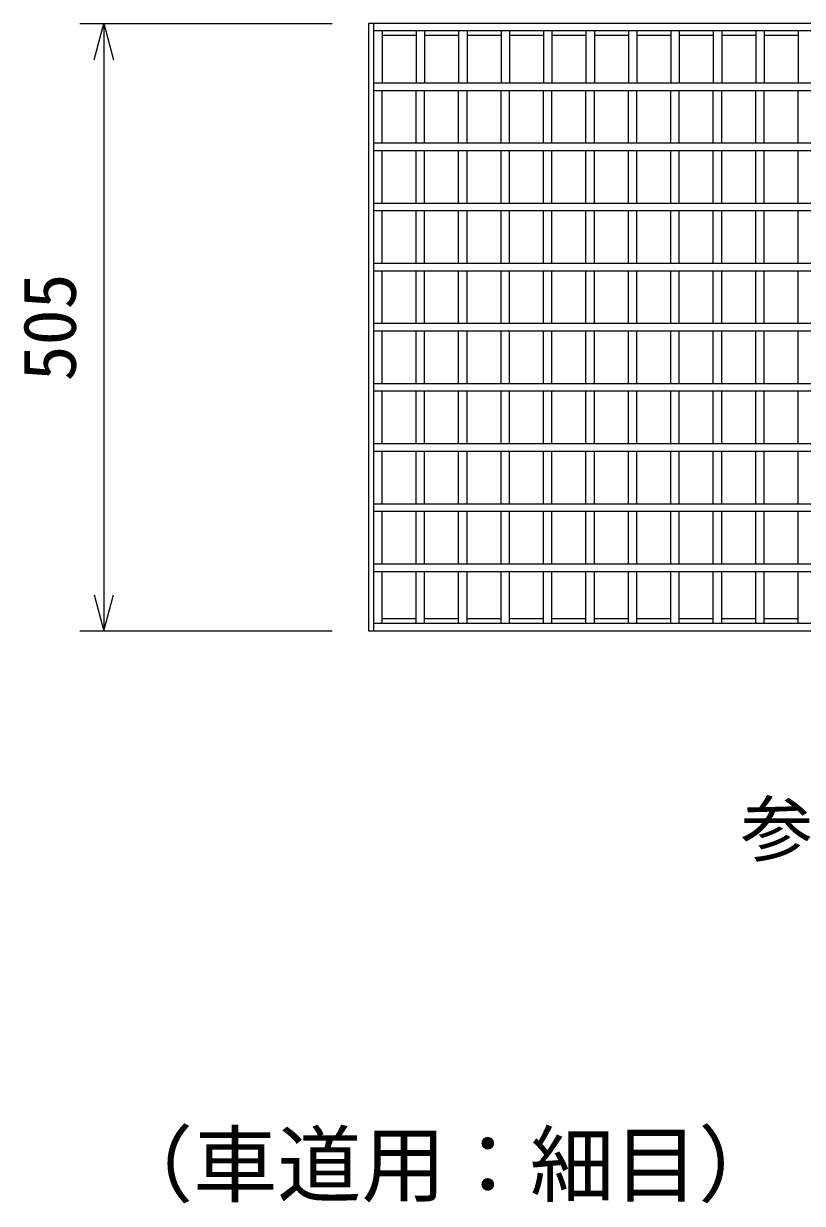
# Model space of a CAD drawing. Units: millimetres, scale not verified. Extents: x -16800 to 16800, y -5940 to 5940.
# Drawn here: x -2928 to -2281, y 1825 to 2806 of the extents above; entities that cross this region are included whole.
import ezdxf
from ezdxf.enums import TextEntityAlignment as Align

# ---------------------------------------------------------------- set-up
doc = ezdxf.new("R2010")
doc.units = ezdxf.units.MM
doc.header["$LTSCALE"] = 20
doc.layers.add('0-0_DIM', color=7, linetype='Continuous', lineweight=25)
doc.layers.add('0-2_HATCH', color=6, linetype='Continuous', lineweight=25)
doc.styles.add('ＭＳ ゴシック', font='')
doc.styles.get('ＭＳ ゴシック').set_extended_font_data('MS Gothic')

msp = doc.modelspace()

# ---------------------------------------------------------------- linework, layer by layer
at = {"layer": '0-0_DIM'}
for p, q in [((-2881.76, 2805.74), (-2671.76, 2805.74)), ((-2861.76, 2805.74), (-2861.76, 2300.74)), ((-2881.76, 2300.74), (-2671.76, 2300.74))]:
    msp.add_line(p, q, dxfattribs=at)
for points in [[(-2869.8, 2775.74), (-2861.76, 2805.74), (-2853.72, 2775.74)], [(-2869.8, 2330.74), (-2861.76, 2300.74), (-2853.72, 2330.74)]]:
    msp.add_lwpolyline(points, dxfattribs=at)
at = {"layer": '0-2_HATCH'}
for p, q in [((-2637.26, 2300.74), (-2637.26, 2805.74)), ((-1642.26, 2799.74), (-2637.26, 2799.74)), ((-2630.26, 2799.74), (-2630.26, 2756.24)), ((-2601.98, 2799.74), (-2601.98, 2756.24)), ((-2594.98, 2799.74), (-2594.98, 2756.24)), ((-2566.69, 2799.74), (-2566.69, 2756.24)), ((-2559.69, 2799.74), (-2559.69, 2756.24)), ((-2531.4, 2799.74), (-2531.4, 2756.24)), ((-2524.4, 2799.74), (-2524.4, 2756.24)), ((-2496.12, 2799.74), (-2496.12, 2756.24)), ((-2489.12, 2799.74), (-2489.12, 2756.24)), ((-2460.83, 2799.74), (-2460.83, 2756.24)), ((-2453.83, 2799.74), (-2453.83, 2756.24)), ((-2425.55, 2799.74), (-2425.55, 2756.24)), ((-2418.55, 2799.74), (-2418.55, 2756.24)), ((-2390.26, 2799.74), (-2390.26, 2756.24)), ((-2383.26, 2799.74), (-2383.26, 2756.24)), ((-2354.98, 2799.74), (-2354.98, 2756.24)), ((-2347.98, 2799.74), (-2347.98, 2756.24)), ((-2319.69, 2799.74), (-2319.69, 2756.24)), ((-2312.69, 2799.74), (-2312.69, 2756.24)), ((-2284.4, 2799.74), (-2284.4, 2756.24)), ((-2601.98, 2795.74), (-2630.26, 2795.74)), ((-2566.69, 2795.74), (-2594.98, 2795.74)), ((-2531.4, 2795.74), (-2559.69, 2795.74)), ((-2496.12, 2795.74), (-2524.4, 2795.74)), ((-2460.83, 2795.74), (-2489.12, 2795.74)), ((-2425.55, 2795.74), (-2453.83, 2795.74)), ((-2390.26, 2795.74), (-2418.55, 2795.74)), ((-2354.98, 2795.74), (-2383.26, 2795.74)), ((-2319.69, 2795.74), (-2347.98, 2795.74)), ((-2284.4, 2795.74), (-2312.69, 2795.74)), ((-1642.26, 2756.24), (-2637.26, 2756.24)), ((-2637.26, 2750.24), (-1642.26, 2750.24)), ((-2630.26, 2706.24), (-2630.26, 2750.24)), ((-2601.98, 2706.24), (-2601.98, 2750.24)), ((-2594.98, 2706.24), (-2594.98, 2750.24)), ((-2566.69, 2706.24), (-2566.69, 2750.24)), ((-2559.69, 2706.24), (-2559.69, 2750.24)), ((-2531.4, 2706.24), (-2531.4, 2750.24)), ((-2524.4, 2706.24), (-2524.4, 2750.24)), ((-2496.12, 2706.24), (-2496.12, 2750.24)), ((-2489.12, 2706.24), (-2489.12, 2750.24)), ((-2460.83, 2706.24), (-2460.83, 2750.24)), ((-2453.83, 2706.24), (-2453.83, 2750.24)), ((-2425.55, 2706.24), (-2425.55, 2750.24)), ((-2418.55, 2706.24), (-2418.55, 2750.24)), ((-2390.26, 2706.24), (-2390.26, 2750.24)), ((-2383.26, 2706.24), (-2383.26, 2750.24)), ((-2354.98, 2706.24), (-2354.98, 2750.24)), ((-2347.98, 2706.24), (-2347.98, 2750.24)), ((-2319.69, 2706.24), (-2319.69, 2750.24)), ((-2312.69, 2706.24), (-2312.69, 2750.24)), ((-2284.4, 2706.24), (-2284.4, 2750.24)), ((-1642.26, 2706.24), (-2637.26, 2706.24)), ((-2637.26, 2700.24), (-1642.26, 2700.24)), ((-2630.26, 2656.24), (-2630.26, 2700.24)), ((-2601.98, 2656.24), (-2601.98, 2700.24)), ((-2594.98, 2656.24), (-2594.98, 2700.24)), ((-2566.69, 2656.24), (-2566.69, 2700.24)), ((-2559.69, 2656.24), (-2559.69, 2700.24)), ((-2531.4, 2656.24), (-2531.4, 2700.24)), ((-2524.4, 2656.24), (-2524.4, 2700.24)), ((-2496.12, 2656.24), (-2496.12, 2700.24)), ((-2489.12, 2656.24), (-2489.12, 2700.24)), ((-2460.83, 2656.24), (-2460.83, 2700.24)), ((-2453.83, 2656.24), (-2453.83, 2700.24)), ((-2425.55, 2656.24), (-2425.55, 2700.24)), ((-2418.55, 2656.24), (-2418.55, 2700.24)), ((-2390.26, 2656.24), (-2390.26, 2700.24)), ((-2383.26, 2656.24), (-2383.26, 2700.24)), ((-2354.98, 2656.24), (-2354.98, 2700.24)), ((-2347.98, 2656.24), (-2347.98, 2700.24)), ((-2319.69, 2656.24), (-2319.69, 2700.24)), ((-2312.69, 2656.24), (-2312.69, 2700.24)), ((-2284.4, 2656.24), (-2284.4, 2700.24)), ((-1642.26, 2656.24), (-2637.26, 2656.24)), ((-2637.26, 2650.24), (-1642.26, 2650.24)), ((-2630.26, 2606.24), (-2630.26, 2650.24)), ((-2601.98, 2606.24), (-2601.98, 2650.24)), ((-2594.98, 2606.24), (-2594.98, 2650.24)), ((-2566.69, 2606.24), (-2566.69, 2650.24)), ((-2559.69, 2606.24), (-2559.69, 2650.24)), ((-2531.4, 2606.24), (-2531.4, 2650.24)), ((-2524.4, 2606.24), (-2524.4, 2650.24)), ((-2496.12, 2606.24), (-2496.12, 2650.24)), ((-2489.12, 2606.24), (-2489.12, 2650.24)), ((-2460.83, 2606.24), (-2460.83, 2650.24)), ((-2453.83, 2606.24), (-2453.83, 2650.24)), ((-2425.55, 2606.24), (-2425.55, 2650.24)), ((-2418.55, 2606.24), (-2418.55, 2650.24)), ((-2390.26, 2606.24), (-2390.26, 2650.24)), ((-2383.26, 2606.24), (-2383.26, 2650.24)), ((-2354.98, 2606.24), (-2354.98, 2650.24)), ((-2347.98, 2606.24), (-2347.98, 2650.24)), ((-2319.69, 2606.24), (-2319.69, 2650.24)), ((-2312.69, 2606.24), (-2312.69, 2650.24)), ((-2284.4, 2606.24), (-2284.4, 2650.24)), ((-1642.26, 2606.24), (-2637.26, 2606.24)), ((-2637.26, 2600.24), (-1642.26, 2600.24)), ((-2630.26, 2556.24), (-2630.26, 2600.24)), ((-2601.98, 2556.24), (-2601.98, 2600.24)), ((-2594.98, 2556.24), (-2594.98, 2600.24)), ((-2566.69, 2556.24), (-2566.69, 2600.24)), ((-2559.69, 2556.24), (-2559.69, 2600.24)), ((-2531.4, 2556.24), (-2531.4, 2600.24)), ((-2524.4, 2556.24), (-2524.4, 2600.24)), ((-2496.12, 2556.24), (-2496.12, 2600.24)), ((-2489.12, 2556.24), (-2489.12, 2600.24)), ((-2460.83, 2556.24), (-2460.83, 2600.24)), ((-2453.83, 2556.24), (-2453.83, 2600.24)), ((-2425.55, 2556.24), (-2425.55, 2600.24)), ((-2418.55, 2556.24), (-2418.55, 2600.24)), ((-2390.26, 2556.24), (-2390.26, 2600.24)), ((-2383.26, 2556.24), (-2383.26, 2600.24)), ((-2354.98, 2556.24), (-2354.98, 2600.24)), ((-2347.98, 2556.24), (-2347.98, 2600.24)), ((-2319.69, 2556.24), (-2319.69, 2600.24)), ((-2312.69, 2556.24), (-2312.69, 2600.24)), ((-2284.4, 2556.24), (-2284.4, 2600.24)), ((-1642.26, 2556.24), (-2637.26, 2556.24)), ((-2637.26, 2550.24), (-1642.26, 2550.24)), ((-2630.26, 2506.24), (-2630.26, 2550.24)), ((-2601.98, 2506.24), (-2601.98, 2550.24)), ((-2594.98, 2506.24), (-2594.98, 2550.24)), ((-2566.69, 2506.24), (-2566.69, 2550.24)), ((-2559.69, 2506.24), (-2559.69, 2550.24)), ((-2531.4, 2506.24), (-2531.4, 2550.24)), ((-2524.4, 2506.24), (-2524.4, 2550.24)), ((-2496.12, 2506.24), (-2496.12, 2550.24)), ((-2489.12, 2506.24), (-2489.12, 2550.24)), ((-2460.83, 2506.24), (-2460.83, 2550.24)), ((-2453.83, 2506.24), (-2453.83, 2550.24)), ((-2425.55, 2506.24), (-2425.55, 2550.24)), ((-2418.55, 2506.24), (-2418.55, 2550.24)), ((-2390.26, 2506.24), (-2390.26, 2550.24)), ((-2383.26, 2506.24), (-2383.26, 2550.24)), ((-2354.98, 2506.24), (-2354.98, 2550.24)), ((-2347.98, 2506.24), (-2347.98, 2550.24)), ((-2319.69, 2506.24), (-2319.69, 2550.24)), ((-2312.69, 2506.24), (-2312.69, 2550.24)), ((-2284.4, 2506.24), (-2284.4, 2550.24)), ((-1642.26, 2506.24), (-2637.26, 2506.24)), ((-2637.26, 2500.24), (-1642.26, 2500.24)), ((-2630.26, 2456.24), (-2630.26, 2500.24)), ((-2601.98, 2456.24), (-2601.98, 2500.24)), ((-2594.98, 2456.24), (-2594.98, 2500.24)), ((-2566.69, 2456.24), (-2566.69, 2500.24)), ((-2559.69, 2456.24), (-2559.69, 2500.24)), ((-2531.4, 2456.24), (-2531.4, 2500.24)), ((-2524.4, 2456.24), (-2524.4, 2500.24)), ((-2496.12, 2456.24), (-2496.12, 2500.24)), ((-2489.12, 2456.24), (-2489.12, 2500.24)), ((-2460.83, 2456.24), (-2460.83, 2500.24)), ((-2453.83, 2456.24), (-2453.83, 2500.24)), ((-2425.55, 2456.24), (-2425.55, 2500.24)), ((-2418.55, 2456.24), (-2418.55, 2500.24)), ((-2390.26, 2456.24), (-2390.26, 2500.24)), ((-2383.26, 2456.24), (-2383.26, 2500.24)), ((-2354.98, 2456.24), (-2354.98, 2500.24)), ((-2347.98, 2456.24), (-2347.98, 2500.24)), ((-2319.69, 2456.24), (-2319.69, 2500.24)), ((-2312.69, 2456.24), (-2312.69, 2500.24)), ((-2284.4, 2456.24), (-2284.4, 2500.24)), ((-1642.26, 2456.24), (-2637.26, 2456.24)), ((-2637.26, 2450.24), (-1642.26, 2450.24)), ((-2630.26, 2406.24), (-2630.26, 2450.24)), ((-2601.98, 2406.24), (-2601.98, 2450.24)), ((-2594.98, 2406.24), (-2594.98, 2450.24)), ((-2566.69, 2406.24), (-2566.69, 2450.24)), ((-2559.69, 2406.24), (-2559.69, 2450.24)), ((-2531.4, 2406.24), (-2531.4, 2450.24)), ((-2524.4, 2406.24), (-2524.4, 2450.24)), ((-2496.12, 2406.24), (-2496.12, 2450.24)), ((-2489.12, 2406.24), (-2489.12, 2450.24)), ((-2460.83, 2406.24), (-2460.83, 2450.24)), ((-2453.83, 2406.24), (-2453.83, 2450.24)), ((-2425.55, 2406.24), (-2425.55, 2450.24)), ((-2418.55, 2406.24), (-2418.55, 2450.24)), ((-2390.26, 2406.24), (-2390.26, 2450.24)), ((-2383.26, 2406.24), (-2383.26, 2450.24)), ((-2354.98, 2406.24), (-2354.98, 2450.24)), ((-2347.98, 2406.24), (-2347.98, 2450.24)), ((-2319.69, 2406.24), (-2319.69, 2450.24)), ((-2312.69, 2406.24), (-2312.69, 2450.24)), ((-2284.4, 2406.24), (-2284.4, 2450.24)), ((-1642.26, 2406.24), (-2637.26, 2406.24)), ((-2637.26, 2400.24), (-1642.26, 2400.24)), ((-2630.26, 2356.24), (-2630.26, 2400.24)), ((-2601.98, 2356.24), (-2601.98, 2400.24)), ((-2594.98, 2356.24), (-2594.98, 2400.24)), ((-2566.69, 2356.24), (-2566.69, 2400.24)), ((-2559.69, 2356.24), (-2559.69, 2400.24)), ((-2531.4, 2356.24), (-2531.4, 2400.24)), ((-2524.4, 2356.24), (-2524.4, 2400.24)), ((-2496.12, 2356.24), (-2496.12, 2400.24)), ((-2489.12, 2356.24), (-2489.12, 2400.24)), ((-2460.83, 2356.24), (-2460.83, 2400.24)), ((-2453.83, 2356.24), (-2453.83, 2400.24)), ((-2425.55, 2356.24), (-2425.55, 2400.24)), ((-2418.55, 2356.24), (-2418.55, 2400.24)), ((-2390.26, 2356.24), (-2390.26, 2400.24)), ((-2383.26, 2356.24), (-2383.26, 2400.24)), ((-2354.98, 2356.24), (-2354.98, 2400.24)), ((-2347.98, 2356.24), (-2347.98, 2400.24)), ((-2319.69, 2356.24), (-2319.69, 2400.24)), ((-2312.69, 2356.24), (-2312.69, 2400.24)), ((-2284.4, 2356.24), (-2284.4, 2400.24)), ((-1642.26, 2356.24), (-2637.26, 2356.24)), ((-2637.26, 2350.24), (-1642.26, 2350.24)), ((-2630.26, 2306.74), (-2630.26, 2350.24)), ((-2601.98, 2306.74), (-2601.98, 2350.24)), ((-2594.98, 2306.74), (-2594.98, 2350.24)), ((-2566.69, 2306.74), (-2566.69, 2350.24)), ((-2559.69, 2306.74), (-2559.69, 2350.24)), ((-2531.4, 2306.74), (-2531.4, 2350.24)), ((-2524.4, 2306.74), (-2524.4, 2350.24)), ((-2496.12, 2306.74), (-2496.12, 2350.24)), ((-2489.12, 2306.74), (-2489.12, 2350.24)), ((-2460.83, 2306.74), (-2460.83, 2350.24)), ((-2453.83, 2306.74), (-2453.83, 2350.24)), ((-2425.55, 2306.74), (-2425.55, 2350.24)), ((-2418.55, 2306.74), (-2418.55, 2350.24)), ((-2390.26, 2306.74), (-2390.26, 2350.24)), ((-2383.26, 2306.74), (-2383.26, 2350.24)), ((-2354.98, 2306.74), (-2354.98, 2350.24)), ((-2347.98, 2306.74), (-2347.98, 2350.24)), ((-2319.69, 2306.74), (-2319.69, 2350.24)), ((-2312.69, 2306.74), (-2312.69, 2350.24)), ((-2284.4, 2306.74), (-2284.4, 2350.24)), ((-1642.26, 2306.74), (-2637.26, 2306.74)), ((-2601.98, 2310.74), (-2630.26, 2310.74)), ((-2566.69, 2310.74), (-2594.98, 2310.74)), ((-2531.4, 2310.74), (-2559.69, 2310.74)), ((-2496.12, 2310.74), (-2524.4, 2310.74)), ((-2460.83, 2310.74), (-2489.12, 2310.74)), ((-2425.55, 2310.74), (-2453.83, 2310.74)), ((-2390.26, 2310.74), (-2418.55, 2310.74)), ((-2354.98, 2310.74), (-2383.26, 2310.74)), ((-2319.69, 2310.74), (-2347.98, 2310.74)), ((-2284.4, 2310.74), (-2312.69, 2310.74))]:
    msp.add_line(p, q, dxfattribs=at)
msp.add_lwpolyline([(-1637.76, 2805.74), (-2641.76, 2805.74), (-2641.76, 2300.74), (-1637.76, 2300.74)], dxfattribs=at)

# ---------------------------------------------------------------- texts
at = {"layer": '0-0_DIM', "style": 'ＭＳ ゴシック'}
msp.add_text('505', height=43.99, rotation=90, dxfattribs=at).set_placement((-2871.76, 2508.24), align=Align.BOTTOM_LEFT)
for s, height, p in [('参考重量\u3000W=43.4kg', 43.99, (-2332.27, 2100.74)), ('（車道用：細目）', 51.32, (-2857.48, 1815.95))]:
    msp.add_text(s, height=height, dxfattribs=at).set_placement(p, align=Align.BOTTOM_LEFT)

doc.saveas('drawing.dxf')
